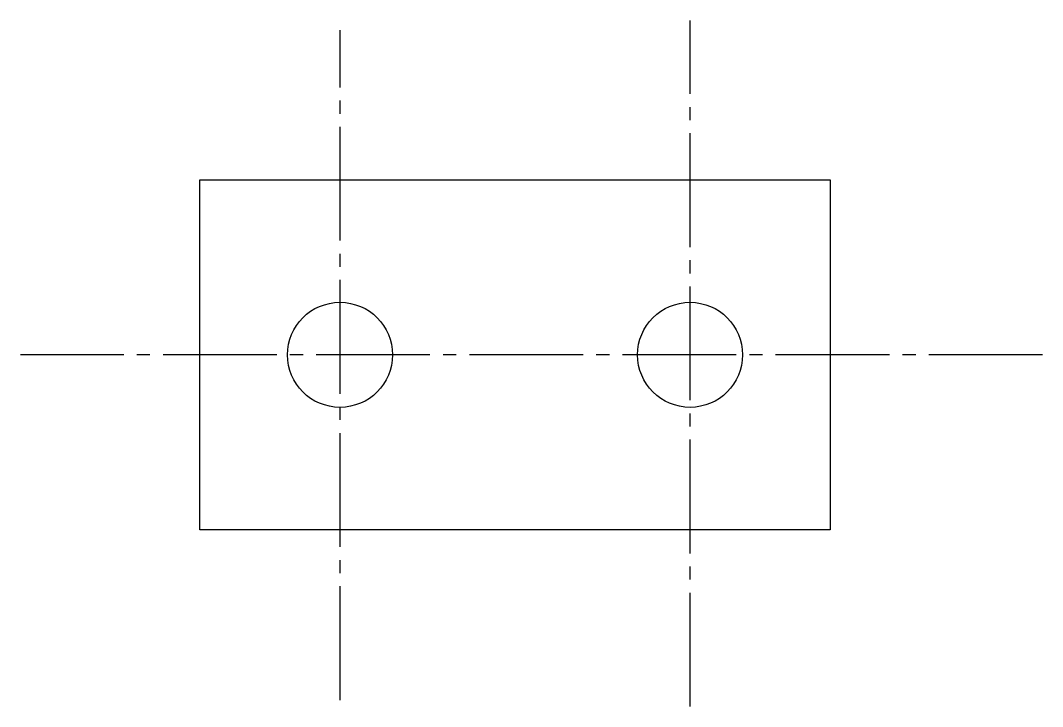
# Model space of a CAD drawing. Extents: x 21 to 253, y 20 to 260.
# Drawn here: x 223.8 to 252.99, y 240.46 to 260.06 of the extents above; entities outside this region: 2.
import ezdxf

# ---------------------------------------------------------------- set-up
doc = ezdxf.new("R2010")
doc.units = 0
doc.header["$LTSCALE"] = 0.25
doc.linetypes.add('CENTER', pattern=[17.5, 13, -1.5, 1.5, -1.5])
doc.layers.get('0').update_dxf_attribs({"linetype": 'CONTINUOUS'})

msp = doc.modelspace()

# ---------------------------------------------------------------- linework, layer by layer
at = {"color": 1, "linetype": 'CENTER'}
for p, q in [((242.925, 240.458), (242.925, 260.057)), ((232.925, 240.644), (232.925, 259.779)), ((252.995, 250.505), (223.796, 250.505))]:
    msp.add_line(p, q, dxfattribs=at)
for p, q in [((228.925, 255.505), (246.925, 255.505)), ((228.925, 245.505), (228.925, 255.505)), ((233.425, 255.505), (233.425, 255.505)), ((237.925, 255.505), (237.925, 255.505)), ((246.925, 255.505), (246.925, 245.505)), ((246.925, 245.505), (228.925, 245.505))]:
    msp.add_line(p, q)
for centre in [(232.925, 250.505), (242.925, 250.505)]:
    msp.add_circle(centre, 1.5)

# ---------------------------------------------------------------- texts
for s, p in [('LINB 3-10-5', (20, 50)), ('LINB03', (20, 20))]:
    msp.add_text(s, height=8).set_placement(p)

doc.saveas('drawing.dxf')
